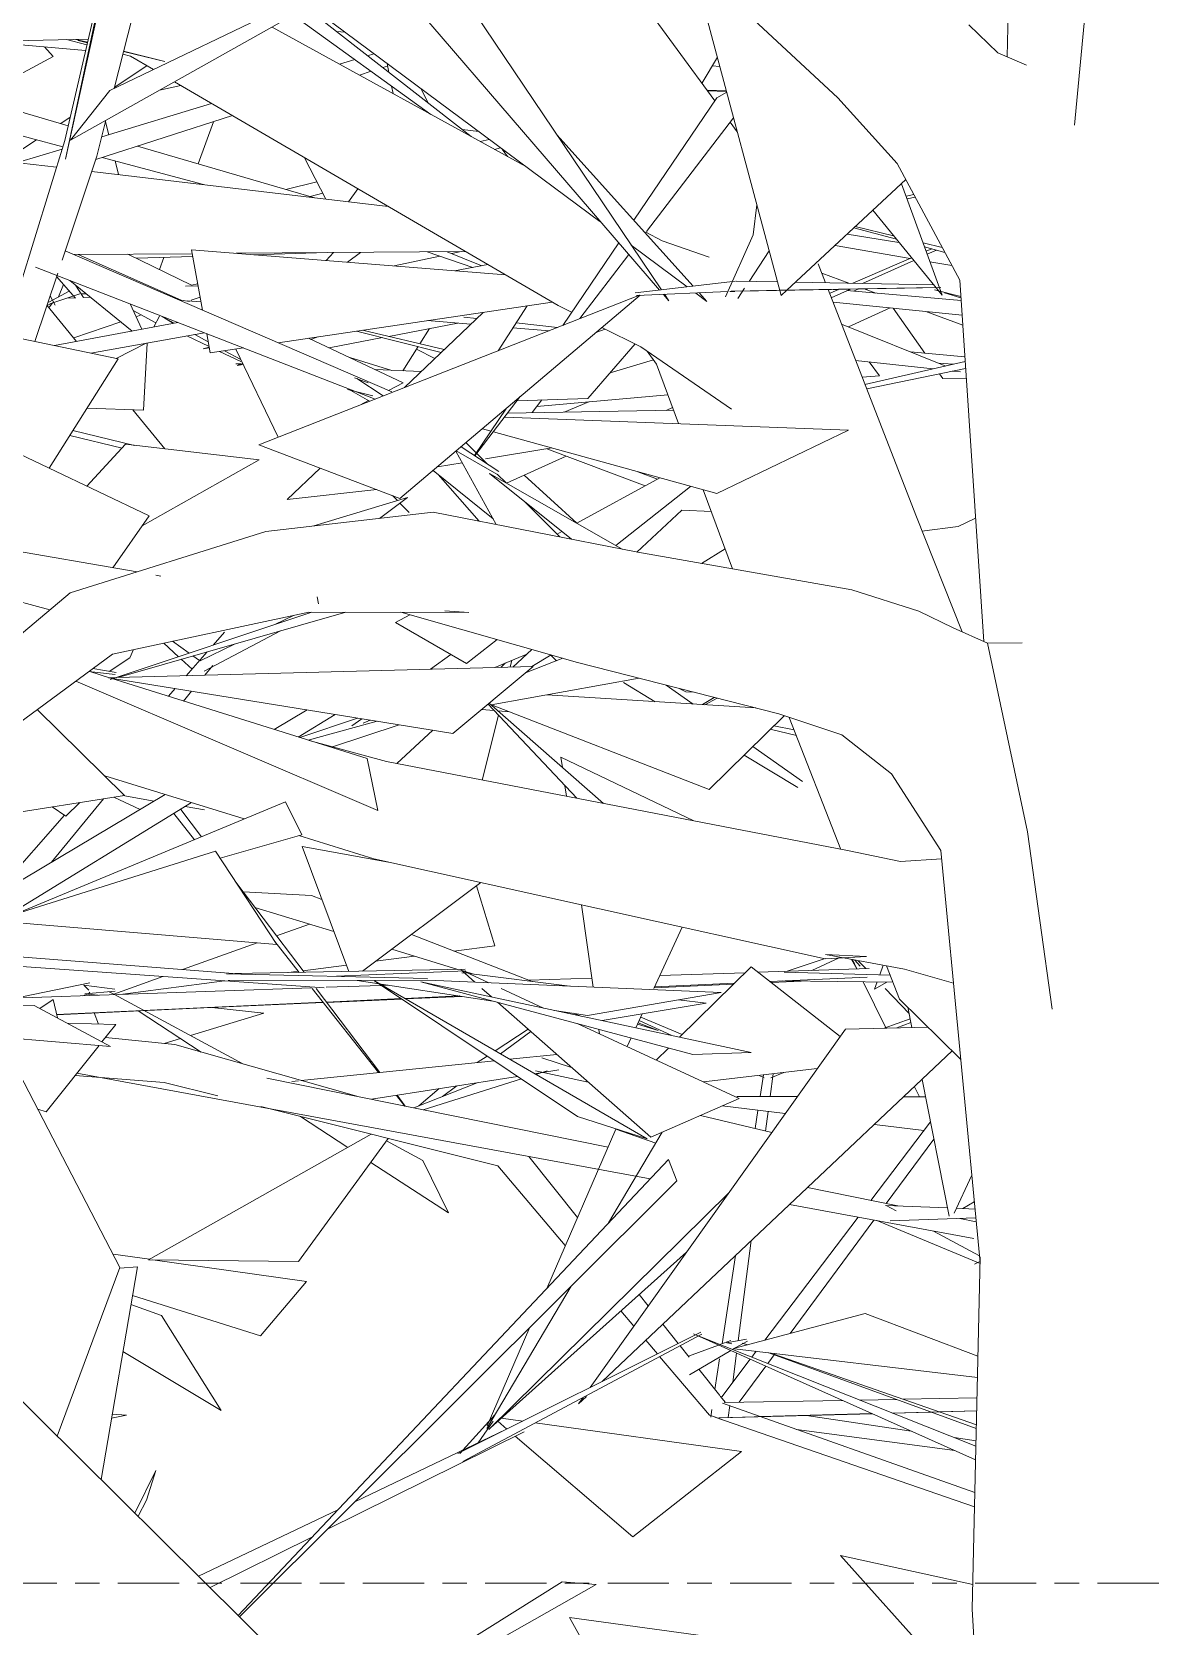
# Model space of a CAD drawing. Header units: millimetres. Extents: x 78096 to 288885, y -20632 to 149556.
# Drawn here: x 251695.9 to 251987.7, y 93238.9 to 93652.2 of the extents above; entities that cross this region are included whole.
import ezdxf

# ---------------------------------------------------------------- set-up
doc = ezdxf.new("R2010")
doc.units = ezdxf.units.MM
doc.linetypes.add('Centre', pattern=[31.75, 6.35, -4.7625, 15.875, -4.7625])
for name, color, linetype, lineweight in [('A-FLOR-LEVL', 51, 'Continuous', 9), ('G-IMPT', 8, 'Continuous', 9), ('L-PLNT', 71, 'Continuous', 9)]:
    doc.layers.add(name, color=color, linetype=linetype, lineweight=lineweight)

# ---------------------------------------------------------------- blocks, each defined once
blk = doc.blocks.new('ZZ-V - Tree Broadleaf 1 - 3dtree rotund SIMPLU-4826059-TOMH A-A')
at = {"layer": 'G-IMPT'}
for p, q in [((26088.85, 93695.01), (26162.69, 93585.37)), ((26033.41, 93687.32), (26020.77, 93637.53)), ((26033.01, 93687.62), (26146.7, 93603.04)), ((26075.67, 93685.8), (26162.2, 93585.31)), ((26020.19, 93676.75), (26008.02, 93624.1)), ((26020.36, 93676.63), (26008.16, 93619.25)), ((26020.69, 93676.4), (26008.16, 93619.25)), ((26176.52, 93634.34), (26154.22, 93664.9)), ((26172.06, 93664.96), (26193.71, 93583.9)), ((26019.69, 93637.01), (26068.99, 93660.85)), ((26009.47, 93624.15), (26071.53, 93658.96)), ((26067.21, 93656.54), (26102.93, 93630.85)), ((26070.61, 93658.45), (26113.36, 93625.11)), ((26127.5, 93617.32), (26061.78, 93653.5)), ((25710.15, 93643.64), (26014.1, 93650.37)), ((26013.75, 93648.88), (26008.46, 93650.24)), ((26013.9, 93649.54), (26010.87, 93650.29)), ((26013.88, 93649.45), (26011.49, 93650.04)), ((26033.97, 93644.53), (26023.21, 93647.17)), ((26033.97, 93644.53), (26023.22, 93647.21)), ((26025.01, 93645.99), (26023.04, 93646.49)), ((26031.01, 93642.49), (26025.01, 93645.99)), ((26173.24, 93639.01), (26177.21, 93645.67)), ((26175.89, 93643.46), (26177.84, 93643.31)), ((26135.91, 93581.28), (26036.48, 93639.3)), ((26009.47, 93624.15), (26019.69, 93637.01)), ((26100.38, 93637.5), (26102.25, 93633.77)), ((26177.05, 93635.12), (26155.56, 93603.4)), ((26174.48, 93637.13), (26179.53, 93636.97)), ((26174.61, 93636.96), (26179.58, 93636.8)), ((26177.05, 93635.12), (26179.63, 93636.61)), ((26018.68, 93629.32), (26016.31, 93619.98)), ((26115.33, 93626.38), (26111.06, 93626.9)), ((26158.83, 93600.48), (26181.4, 93629.99)), ((26182.38, 93626.31), (26180.53, 93628.85)), ((26008.02, 93624.1), (25992.47, 93573.61)), ((26135.62, 93625.57), (26170.92, 93586.33)), ((25978.52, 93620.37), (26005.88, 93617.14)), ((26016.31, 93619.98), (26007.28, 93593.04)), ((26122.81, 93619.9), (26121.42, 93621.85)), ((26014.99, 93616.06), (26091.88, 93606.97)), ((26226.1, 93613.94), (26195.24, 93585.31)), ((26224.97, 93612.89), (26235.5, 93583.95)), ((26228.15, 93610.1), (26226.15, 93609.64)), ((26187.43, 93607.4), (26186.52, 93599.62)), ((26217.52, 93605.98), (26235.5, 93583.95)), ((26228.51, 93609.43), (26226.39, 93609)), ((26212.95, 93601.75), (26222.92, 93599.36)), ((26151.63, 93597.59), (26137.1, 93576.15)), ((26162.87, 93598.07), (26158.69, 93600.3)), ((26162.87, 93598.07), (26175.12, 93593.82)), ((26186.52, 93599.62), (26179.34, 93583.54)), ((26224.3, 93597.67), (26210.87, 93599.82)), ((26223.66, 93598.46), (26212.62, 93601.44)), ((26230.56, 93597.54), (26235.49, 93596.36)), ((26092.77, 93558.92), (26008.1, 93595.51)), ((26010.42, 93594.51), (26041.07, 93594.74)), ((26040.89, 93595.76), (26043.7, 93580.13)), ((26040.89, 93595.76), (26122.29, 93589.22)), ((26052.43, 93594.83), (26111.89, 93595.29)), ((26141.57, 93577.91), (26154.27, 93594.52)), ((26154.89, 93596.94), (26169.4, 93586.15)), ((26190.61, 93595.49), (26185.44, 93587.55)), ((26207.71, 93596.88), (26227.19, 93593.53)), ((26212.37, 93587.05), (26227.55, 93593.69)), ((26236.17, 93595.08), (26230.94, 93596.49)), ((26231.35, 93595.35), (26232.81, 93595.98)), ((26234.02, 93595.66), (26231.63, 93594.58)), ((26006.16, 93589.72), (26000.22, 93571.99)), ((26088.44, 93557.04), (26000.4, 93591.23)), ((26109.02, 93590.29), (26117.69, 93591.91)), ((26205.24, 93587.19), (26203.34, 93592.07)), ((26204.28, 93589.66), (26211.33, 93587.07)), ((26228.12, 93592.99), (26214.88, 93587.01)), ((26232.34, 93592.64), (26237.99, 93591.67)), ((26155.91, 93584.57), (26181.89, 93587.62)), ((26180.41, 93584.91), (26181.7, 93584.96)), ((26180.78, 93585.02), (26235.17, 93586.01)), ((26182.08, 93587.61), (26192.77, 93587.42)), ((26184.28, 93585.77), (26182.54, 93583.09)), ((26235.17, 93586.01), (26183.1, 93585.02)), ((26193.35, 93585.25), (26183.13, 93585.06)), ((26233.84, 93585.98), (26193.37, 93585.25)), ((26195.2, 93585.28), (26193.71, 93583.9)), ((26197.41, 93587.33), (26233.28, 93586.67)), ((26228.64, 93526.9), (26205.91, 93585.45)), ((26206.32, 93584.41), (26208.83, 93585.51)), ((26211.69, 93585.57), (26206.74, 93583.33)), ((26207.23, 93585.48), (26208.5, 93585.37)), ((26210.81, 93585.16), (26240.39, 93582.56)), ((26215.25, 93585.63), (26218.33, 93584.5)), ((26240.32, 93583.63), (26233.49, 93585.39)), ((26156.98, 93583.96), (26058.27, 93545.19)), ((26063.34, 93571.64), (26134.36, 93582.18)), ((26094.91, 93531.28), (26157.17, 93583.97)), ((26120.39, 93569.59), (26127.87, 93581.22)), ((26139.39, 93579.54), (26135.91, 93581.28)), ((26156.2, 93583.93), (26180, 93584.89)), ((26163.22, 93584.13), (26164.62, 93582.51)), ((26163.46, 93584.22), (26164.62, 93582.51)), ((26171.6, 93584.51), (26174.49, 93582.36)), ((26172.54, 93584.53), (26174.49, 93582.36)), ((26207.2, 93582.14), (26240.64, 93578.81)), ((26240.34, 93583.32), (26236.12, 93584.6)), ((26021.84, 93567.47), (25973.46, 93577.57)), ((26005.31, 93570.92), (26037.31, 93576.9)), ((26096.07, 93560.04), (26116.49, 93579.53)), ((26111.45, 93578.3), (26114.82, 93577.93)), ((26125.03, 93576.8), (26135.74, 93575.62)), ((26231.29, 93579.74), (26240.82, 93576.24)), ((26014.73, 93568.96), (26044.2, 93574.22)), ((26044.8, 93573.99), (26045.69, 93569.02)), ((26145.69, 93574.26), (26148.13, 93575.19)), ((26157.34, 93570.61), (26147.29, 93575.61)), ((26236.43, 93565.61), (26209.39, 93576.49)), ((26045.69, 93569.02), (26054.3, 93570.3)), ((26143.58, 93557.19), (26155.87, 93571.34)), ((26157.34, 93570.61), (26180.85, 93554.42)), ((26161.44, 93566.07), (26159, 93569.46)), ((26021.84, 93567.47), (26003.94, 93539.11)), ((26167.16, 93550.68), (26161.44, 93566.07)), ((26213.05, 93567.08), (26233.14, 93564.86)), ((26215.48, 93560.81), (26241.45, 93566.76)), ((26215.92, 93559.66), (26241.57, 93564.98)), ((26238.11, 93564.31), (26240.24, 93564.07)), ((26086.68, 93561.22), (26083.12, 93562.56)), ((26090.58, 93557.88), (26083.73, 93562.36)), ((26087.87, 93557.88), (26081.33, 93559.53)), ((26087.03, 93556.49), (26081.59, 93559.6)), ((26114.36, 93542.32), (26126.1, 93557.68)), ((26143.58, 93557.19), (26125.29, 93556.61)), ((25976.1, 93552.39), (26029.88, 93526.74)), ((26122.54, 93554.67), (26114.23, 93542.4)), ((26211.24, 93549.02), (26122.05, 93552.38)), ((26165.87, 93554.15), (26122.84, 93553.41)), ((26118.52, 93548.73), (26116.27, 93549.35)), ((26177.07, 93532.53), (26119.13, 93548.56)), ((26211.24, 93549.02), (26177.07, 93532.53)), ((26013.75, 93534.43), (26023.77, 93545.31)), ((26058.37, 93541.29), (26023.77, 93545.31)), ((26094.91, 93531.28), (26058.27, 93545.19)), ((26120.03, 93537.58), (26109.49, 93543.62)), ((26120.54, 93538.28), (26110.75, 93544.68)), ((26112.01, 93545.75), (26117.43, 93540.31)), ((26117.05, 93541.54), (26134.27, 93544.37)), ((26058.37, 93541.29), (26028.09, 93524.18)), ((26104.61, 93539.49), (26111.04, 93540.55)), ((26119.89, 93524.51), (26109.39, 93543.54)), ((26065.62, 93530.98), (26074.18, 93539.15)), ((26152.56, 93518.12), (26118.13, 93537.74)), ((26118.13, 93537.74), (26139.39, 93520.69)), ((26120.14, 93537.59), (26122.43, 93535.29)), ((26140.77, 93524.84), (26162.28, 93536.62)), ((26088.87, 93533.57), (26065.62, 93530.98)), ((26096.88, 93531.55), (26072.56, 93524.15)), ((26089.58, 93526.1), (26096.88, 93531.55)), ((26170.25, 93534.41), (26150.88, 93519.08)), ((26181.17, 93513.02), (26173.55, 93533.5)), ((26127.39, 93530.32), (26136.4, 93521.28)), ((26029.88, 93526.74), (26020.46, 93513.32)), ((26240.67, 93496.7), (26228.64, 93526.9)), ((26239.63, 93523.96), (26230.26, 93522.83)), ((26239.63, 93523.96), (26244.15, 93526.15)), ((26135.65, 93522.03), (26136.88, 93522.7)), ((26072.04, 93501.81), (26019.72, 93484.29)), ((26080.84, 93501.79), (26022.1, 93484.97)), ((26093.78, 93499.09), (26097.46, 93501.11)), ((26093.78, 93499.09), (26112.17, 93488.44)), ((26120.07, 93494.69), (26112.17, 93488.44)), ((26021.04, 93485.59), (26014.24, 93486.41)), ((26014.46, 93486.39), (26019.59, 93484.78)), ((26021.28, 93486.12), (26015.24, 93487.15)), ((26129.41, 93487.69), (26021.52, 93484.83)), ((26129.41, 93487.69), (26108.64, 93470.33)), ((26089.19, 93450.36), (26010.85, 93483.92)), ((26021.32, 93484.82), (26019.33, 93484.77)), ((26019.33, 93484.77), (26108.64, 93470.33)), ((26019.91, 93484.68), (26086.41, 93463.81)), ((26023.5, 93454.28), (26000.83, 93476.53)), ((26209.25, 93440.29), (26195.86, 93474.5)), ((26091.41, 93463.08), (26071.38, 93468.52)), ((26089.19, 93450.36), (26086.41, 93463.81)), ((26210.98, 93439.96), (26091.41, 93463.08)), ((26054.55, 93448.18), (26018.37, 93459.32)), ((26023.5, 93454.28), (25974.54, 93446.48)), ((26088.16, 93437.84), (26068.67, 93443.84)), ((26205.15, 93411.92), (26088.16, 93437.84)), ((26224.68, 93437.14), (26210.98, 93439.96)), ((26224.68, 93437.14), (26235.34, 93437.85)), ((26215.84, 93412.53), (26205.15, 93411.92)), ((26215.84, 93412.53), (26205.22, 93412.99)), ((26225.74, 93409.19), (26205.22, 93412.99)), ((26224.45, 93401.46), (26221.09, 93410.05)), ((26225.74, 93409.19), (26238.41, 93405.63)), ((26240.29, 93385.88), (26224.45, 93401.46)), ((26022.3, 93331.91), (25991.24, 93391.76)), ((26006.05, 93288.11), (26022.3, 93331.91)), ((26017.41, 93276.86), (26026.82, 93332.01)), ((26022.23, 93331.72), (26026.82, 93332.01)), ((26066.74, 93227.97), (25986.12, 93307.86))]:
    blk.add_line(p, q, dxfattribs=at)
blk = doc.blocks.new('ZZ-V - Tree Broadleaf 1 - 3dtree rotund SIMPLU-4826034-TOMH A-A')
at = {"layer": 'G-IMPT'}
for p, q in [((26252.35, 93645.75), (26253.76, 93708.48)), ((26276.25, 93697.29), (26269.85, 93628.07)), ((26208.4, 93635.14), (26156.93, 93683.15)), ((26249.91, 93646.78), (26242.37, 93654.11)), ((26249.91, 93646.78), (26257.38, 93643.64)), ((26223.87, 93618.11), (26208.4, 93635.14)), ((26240.04, 93587.83), (26223.87, 93618.11)), ((26240.04, 93587.83), (26246.29, 93494.18)), ((26103.53, 93527.71), (26060.15, 93522.72)), ((26156.62, 93517.32), (26103.53, 93527.71)), ((25946.31, 93526.19), (26026.73, 93512.23)), ((26060.15, 93522.72), (26009.35, 93506.78)), ((25943.87, 93518.75), (26004.13, 93502.39)), ((26212.11, 93507.59), (26156.62, 93517.32)), ((26031.61, 93511.38), (26032.93, 93511.15)), ((26009.35, 93506.78), (25949.81, 93456.67)), ((26229.46, 93502.01), (26212.11, 93507.59)), ((26073.4, 93505.8), (26073.8, 93503.98)), ((26071.3, 93501.81), (26020.33, 93490.91)), ((26112.75, 93501.73), (26071.3, 93501.81)), ((26140.96, 93488.76), (26095.17, 93501.76)), ((26106.57, 93502.13), (26112.75, 93501.73)), ((26238.36, 93497.73), (26229.46, 93502.01)), ((26247.25, 93493.75), (26238.36, 93497.73)), ((26020.33, 93490.91), (25964.04, 93449.38)), ((26247.25, 93493.75), (26256.26, 93493.86)), ((26247.25, 93493.75), (26257.59, 93444.83)), ((26193.11, 93475.41), (26140.96, 93488.76)), ((26209.49, 93469.94), (26193.11, 93475.41)), ((26222.36, 93459.89), (26209.49, 93469.94)), ((26235.14, 93439.99), (26222.36, 93459.89)), ((26065.22, 93452.62), (25995.1, 93423.47)), ((26065.22, 93452.62), (26069.47, 93444.07)), ((26257.59, 93444.83), (26264.06, 93398.84)), ((26048.26, 93438), (26069.47, 93444.07)), ((25989.67, 93421.76), (26047.08, 93439.8)), ((26062.98, 93415.63), (26047.08, 93439.8)), ((26235.14, 93439.99), (26245.31, 93333.15)), ((26062.98, 93415.63), (25989.67, 93421.76)), ((26243.29, 93243.25), (26245.35, 93334.6)), ((26259.88, 92968.61), (26243.29, 93243.25))]:
    blk.add_line(p, q, dxfattribs=at)
blk = doc.blocks.new('ZZ-V - Tree Broadleaf 2 - 3dtree rotund SIMPLU-4826084-TOMH A-A')
at = {"layer": 'G-IMPT'}
for p, q in [((26078.45, 93652.33), (26080.69, 93652.15)), ((26013.41, 93647.41), (25986.61, 93649.76)), ((26004.99, 93645.84), (26002.77, 93648.34)), ((26004.99, 93645.84), (25984.73, 93634.97)), ((26029.31, 93643.48), (26020.83, 93637.8)), ((26083.17, 93645.07), (26079.27, 93643.87)), ((26088.16, 93646.59), (26086.47, 93646.08)), ((26091.69, 93643.39), (26090.43, 93642.99)), ((26092.02, 93641.75), (26091.55, 93644.07)), ((26008.9, 93627.9), (25970.16, 93639.23)), ((26087.4, 93642.02), (26084.38, 93641.06)), ((26038.12, 93638.34), (26032.55, 93637.1)), ((26093.12, 93636.24), (26092.73, 93638.18)), ((26007.51, 93622.44), (25965.22, 93633.82)), ((26051.49, 93630.54), (26016.05, 93619.2)), ((26046.05, 93633.72), (26017.59, 93625.01)), ((26009.42, 93630.15), (26006.93, 93628.48)), ((26018.58, 93628.91), (26019.39, 93625.56)), ((26046.55, 93628.96), (26042.57, 93618.06)), ((26000.67, 93624.28), (25993.25, 93619.3)), ((26072.74, 93609.23), (26026.85, 93622.65)), ((26118.02, 93624.37), (26115.72, 93623.81)), ((26121, 93622.16), (26119.44, 93621.76)), ((26007.34, 93621.88), (25995.75, 93618.34)), ((26043.94, 93612.64), (26017.66, 93619.71)), ((26021.03, 93618.8), (26021.89, 93615.24)), ((26070.19, 93619.62), (26075.69, 93608.88)), ((26073.39, 93613.38), (26065.35, 93611.39)), ((26074.91, 93610.41), (26071.6, 93609.56)), ((26081.54, 93608.19), (26084.02, 93611.56)), ((26011.46, 93594.51), (26038.14, 93582.69)), ((26024.38, 93594.61), (26040.88, 93586.61)), ((26026.6, 93593.54), (26041.21, 93593.99)), ((26033.68, 93593.76), (26032.54, 93590.66)), ((26056.82, 93594.48), (26073.3, 93594.99)), ((26084.65, 93595.08), (26081.26, 93592.52)), ((26105.25, 93594.1), (26093.36, 93591.55)), ((26113.76, 93591.17), (26102, 93595.22)), ((26116.11, 93591.61), (26107.14, 93595.26)), ((26110.76, 93595.28), (26108.35, 93594.76)), ((26003.84, 93582.13), (26009.16, 93585.04)), ((26010.76, 93583.2), (26005.86, 93588.8)), ((26006.4, 93583.53), (26007.68, 93586.73)), ((26009.29, 93587.78), (26025.45, 93574.68)), ((26010.81, 93586.55), (26012.84, 93583.37)), ((26042.58, 93586.38), (26039.31, 93586.35)), ((26040.88, 93586.61), (26042.49, 93586.88)), ((26003.37, 93581.38), (26011.06, 93572)), ((26003.44, 93581.28), (26004.81, 93582.01)), ((26003.89, 93580.74), (26004.81, 93582.01)), ((26004.08, 93581.73), (26011.89, 93584.32)), ((26004.17, 93583.79), (26005.54, 93581.4)), ((26013.54, 93584.33), (26012.19, 93584.33)), ((26024.96, 93581.7), (26027.99, 93575.16)), ((26040.35, 93582.36), (26038.14, 93582.69)), ((26039.7, 93582.55), (26043.32, 93582.25)), ((26043.09, 93583.49), (26040.79, 93582.66)), ((26031.63, 93576.78), (26025.75, 93580)), ((26031.07, 93575.73), (26032.58, 93578.52)), ((26035.95, 93576.79), (26033.25, 93578.48)), ((26036.33, 93576.72), (26034.25, 93577.85)), ((26092.01, 93573.28), (26109.94, 93576.72)), ((26102, 93577.38), (26113.26, 93576.44)), ((26230.99, 93568.96), (26222.78, 93580.59)), ((26045.39, 93570.68), (26039.6, 93573.4)), ((26045.17, 93571.9), (26041.72, 93573.78)), ((26095.73, 93561.28), (26071.21, 93572.81)), ((26073.62, 93573.17), (26071.81, 93572.52)), ((26076.52, 93570.31), (26090.38, 93572.97)), ((26105.61, 93569.15), (26083.65, 93574.65)), ((26106.4, 93569.89), (26085.19, 93574.88)), ((26102.57, 93575.3), (26100.09, 93571.38)), ((26124.21, 93575.53), (26133.55, 93574.76)), ((26029.07, 93571.52), (26021.33, 93567.58)), ((26028.41, 93554.18), (26029.35, 93571.57)), ((26045.42, 93570.53), (26043.87, 93570.09)), ((26045.46, 93570.31), (26043.87, 93570.09)), ((26053.66, 93566.79), (26048.14, 93569.39)), ((26053.66, 93567.28), (26049.44, 93569.58)), ((26063.35, 93547.19), (26052.34, 93570.01)), ((26099.63, 93570.65), (26095.68, 93564.36)), ((26241.36, 93568.01), (26227.26, 93569.3)), ((26053.62, 93565.97), (26052.33, 93566.22)), ((26053.65, 93566.16), (26052.33, 93566.22)), ((26054.15, 93566.26), (26052.67, 93565.73)), ((26052.67, 93565.73), (26054.26, 93566.04)), ((26092.77, 93564.48), (26081.9, 93567.78)), ((26100.39, 93564.16), (26088.53, 93564.67)), ((26234.54, 93566.37), (26238.36, 93566.05)), ((26091.89, 93559.3), (26095.73, 93561.28)), ((26235.65, 93562.35), (26234.79, 93563.57)), ((26241.73, 93562.47), (26235.65, 93562.35)), ((26084.48, 93555.49), (26086.74, 93556.65)), ((26129.18, 93553.52), (26131.66, 93556.82)), ((26028.41, 93554.18), (26013.76, 93554.67)), ((26025.6, 93554.28), (26033.92, 93544.13)), ((26010.09, 93548.86), (26026.1, 93545.04)), ((26069.53, 93441.05), (26081.67, 93408.63)), ((26069.53, 93441.05), (26091.94, 93437)), ((26085.15, 93408.7), (26115.86, 93431.7)), ((26075.29, 93404.36), (25954.9, 93412.82)), ((26053.81, 93407.94), (25963.33, 93414.98)), ((26102.01, 93406.76), (26049.94, 93408.03)), ((26052.07, 93408.07), (26111.8, 93409.2)), ((26111.98, 93408.77), (26078.49, 93407.4)), ((26110.7, 93409.03), (26117.96, 93405.67)), ((26110.99, 93408.3), (26112.18, 93408.15)), ((26114.33, 93405.83), (26111, 93408.76)), ((26112.74, 93408.08), (26138.94, 93404.8)), ((26102.12, 93406.33), (26050.4, 93406.27)), ((26118.98, 93400.96), (26083.85, 93406.31)), ((26140.96, 93371.04), (26088.29, 93406.22)), ((26158.97, 93365.2), (26088.29, 93406.22)), ((26185.99, 93387.6), (26100.32, 93405.95)), ((26100.32, 93405.95), (26170.86, 93387.09)), ((26178.17, 93403.17), (26102.12, 93406.33)), ((26118.64, 93402.02), (26116.17, 93404.21)), ((26121.14, 93404.21), (26132.14, 93399.13)), ((26178.17, 93403.17), (26143.55, 93397.22)), ((26159.93, 93365.64), (26120.23, 93400.63)), ((26147.34, 93395.88), (26174.32, 93400.37)), ((26167.13, 93401.28), (26174.32, 93400.37)), ((26143.55, 93397.22), (26135, 93398.52)), ((26141.8, 93397.06), (26139.82, 93397.79)), ((26140.85, 93395.11), (26182.89, 93375.72)), ((26185.99, 93387.6), (26170.86, 93387.09)), ((26159.93, 93365.64), (26182.89, 93375.72)), ((26140.96, 93371.04), (26158.97, 93365.2)), ((26026.16, 93268.19), (26031.58, 93279.2)), ((26029.15, 93271.58), (26031.58, 93279.2)), ((26029.15, 93271.58), (26027, 93267.36)), ((26136.94, 93250.36), (26102.6, 93228.86)), ((26136.94, 93250.36), (26145.78, 93249.66)), ((26145.78, 93249.66), (26109, 93228.84))]:
    blk.add_line(p, q, dxfattribs=at)
blk = doc.blocks.new('ZZ-V - Tree Broadleaf 2 - 3dtree rotund SIMPLU-4826109-TOMH A-A')
at = {"layer": 'G-IMPT'}
for p, q in [((26077.63, 93595.03), (26075.8, 93592.96)), ((26213.89, 93585.61), (26212.48, 93585.02)), ((26008.5, 93583.2), (26010.73, 93583.28)), ((26012.84, 93583.37), (26014.65, 93583.44)), ((26010.34, 93572.88), (26022.53, 93577.05)), ((26026.49, 93578.4), (26027.83, 93578.86)), ((26221.98, 93580.67), (26211.22, 93575.75)), ((26103.92, 93567.53), (26099.21, 93569.97)), ((26160.64, 93567.18), (26149.39, 93563.88)), ((26216.6, 93566.68), (26219.25, 93563.08)), ((26219.25, 93563.08), (26214.75, 93562.68)), ((26164.38, 93558.16), (26130.38, 93555.11)), ((26143.84, 93556.32), (26137.49, 93553.66)), ((26165.59, 93554.89), (26163.9, 93554.12)), ((26022.89, 93544.35), (26009.3, 93547.61)), ((26158.47, 93534.53), (26132.97, 93544.16)), ((26137.98, 93542.27), (26122.56, 93535.22)), ((26103.52, 93538.56), (26119.08, 93525.96)), ((26115.4, 93525.38), (26104.83, 93537.5)), ((26127.14, 93537.31), (26140.79, 93524.84)), ((26161.69, 93536.3), (26156.57, 93538.2)), ((26094.24, 93530.74), (26092.99, 93532.01)), ((26097.3, 93527.66), (26094.91, 93530.08)), ((26168.01, 93528.21), (26156.32, 93517.38)), ((26168.01, 93528.21), (26175.65, 93527.86)), ((26179.25, 93518.18), (26173.1, 93514.43)), ((26067.26, 93500.95), (26062.48, 93498.61)), ((26035.9, 93494.24), (26040.23, 93491.16)), ((26063.97, 93496.96), (26044.17, 93486.46)), ((26049.37, 93496.58), (26046.45, 93493.24)), ((26024.82, 93489.97), (26019.53, 93486.42)), ((26024.82, 93489.97), (26025.83, 93492.09)), ((26033.65, 93493.76), (26037.49, 93490.24)), ((26044.94, 93491.51), (26039.51, 93485.31)), ((26041.23, 93490.45), (26042.94, 93489.23)), ((26051.97, 93493.47), (26043.09, 93489.13)), ((26108.12, 93490.79), (26102.84, 93486.99)), ((26127.76, 93490.91), (26119.5, 93487.43)), ((26129.08, 93492.14), (26124.13, 93487.55)), ((26134.09, 93490.71), (26129.11, 93487.68)), ((26135.49, 93489.21), (26134.03, 93490.67)), ((26038.2, 93489.58), (26041, 93487.02)), ((26046.35, 93487.97), (26044.28, 93485.43)), ((26121.07, 93487.47), (26122.3, 93488.61)), ((26123.5, 93487.54), (26123.94, 93489.3)), ((26137.12, 93489.85), (26127.42, 93486.02)), ((26036.6, 93481.98), (26034.86, 93479.99)), ((26156.91, 93484.68), (26118.52, 93477.74)), ((26161.12, 93478.57), (26152.89, 93483.52)), ((26170.89, 93477.96), (26163.93, 93482.88)), ((26169.03, 93481.1), (26167.27, 93482.03)), ((26040.88, 93481.29), (26038.8, 93478.75)), ((26117.76, 93477.95), (26140.76, 93453.53)), ((26147.67, 93452.2), (26118.03, 93478.17)), ((26175.06, 93455.83), (26118.64, 93477.76)), ((26187.17, 93476.94), (26132.95, 93480.35)), ((26169.03, 93481.1), (26171.18, 93481.03)), ((26176.42, 93479.69), (26173.35, 93477.81)), ((26177.16, 93479.5), (26173.93, 93477.77)), ((26070.83, 93476.44), (26062.31, 93471.37)), ((26078.07, 93475.27), (26068.53, 93469.42)), ((26083.93, 93474.32), (26068.94, 93469.29)), ((26089, 93473.5), (26071.07, 93468.62)), ((26084.99, 93474.15), (26082.45, 93472.32)), ((26087.18, 93473.8), (26085.37, 93473.03)), ((26116.08, 93476.54), (26119.34, 93476.27)), ((26116.26, 93458.27), (26120.43, 93475.12)), ((26120.28, 93476.19), (26123.31, 93475.94)), ((26194.54, 93474.94), (26175.06, 93455.83)), ((26094.69, 93472.58), (26077.39, 93466.89)), ((26094.12, 93462.55), (26103.43, 93471.17)), ((26197.71, 93469.78), (26190.94, 93471.41)), ((26197.12, 93471.28), (26191.84, 93472.29)), ((26199.27, 93457.87), (26186.42, 93466.97)), ((26136.65, 93464.21), (26137.02, 93461.53)), ((26136.65, 93464.21), (26171.12, 93447.66)), ((26198.08, 93456.36), (26184.14, 93464.74)), ((26137.68, 93456.8), (26138.06, 93454.06)), ((26034, 93454.5), (25992.67, 93429.89)), ((26018.02, 93453.4), (26004.54, 93436.96)), ((26027.54, 93450.66), (26020.71, 93453.83)), ((26031.15, 93452.81), (26023.08, 93454.21)), ((26007.89, 93449.15), (25991.44, 93430.35)), ((26040.82, 93452.41), (25992.2, 93422.56)), ((26008.31, 93448.87), (26004.76, 93451.29)), ((26011.89, 93452.43), (26008.31, 93448.87)), ((26036.24, 93449.6), (26041.61, 93442.8)), ((26038.09, 93450.64), (26043.44, 93443.56)), ((26044.25, 93450.53), (26039.2, 93451.41)), ((26052.35, 93431.79), (26070.03, 93408.41)), ((26054.26, 93429.26), (26071.97, 93428.32)), ((26074.69, 93427.25), (26071.97, 93428.32)), ((26119.54, 93415.31), (26114.74, 93430.86)), ((26057.3, 93425.25), (26077.79, 93418.99)), ((26141.99, 93425.91), (26144.97, 93404.55)), ((26062.88, 93417.86), (26071.43, 93420.93)), ((26160.72, 93404.21), (26168.04, 93420.14)), ((26038.53, 93409.13), (26057.85, 93416.06)), ((26062.5, 93416.36), (26068.79, 93408.39)), ((26129.2, 93406.02), (26097.87, 93418.23)), ((26098.71, 93412.6), (26088.59, 93411.28)), ((26092.77, 93414.41), (26109.92, 93409.17)), ((26119.54, 93415.31), (26108.91, 93413.92)), ((26205.15, 93411.98), (26195.28, 93408.69)), ((26208.75, 93412.12), (26201.67, 93408.91)), ((26213.35, 93409.32), (26211.96, 93411.74)), ((26213.41, 93409.32), (26212.25, 93411.69)), ((26214.25, 93410.03), (26212.83, 93411.58)), ((26213.73, 93411.42), (26215.68, 93409.4)), ((26020.7, 93402.73), (26033.43, 93407.3)), ((26068.57, 93408.67), (26066.01, 93408.34)), ((26081.04, 93410.3), (26069.72, 93408.82)), ((26111.3, 93408.75), (26113.99, 93407.93)), ((26184.39, 93408.31), (26162.26, 93407.54)), ((26185.97, 93409.87), (26167.41, 93391.58)), ((26185.97, 93409.87), (26209.07, 93391.79)), ((26216.6, 93409.43), (26187.82, 93408.43)), ((26222.03, 93407.65), (26194.52, 93408.41)), ((26220.22, 93410.22), (26219.31, 93407.73)), ((26014.52, 93405.68), (25996.87, 93402.06)), ((26071.94, 93404.4), (25997, 93401.79)), ((26021.01, 93404.03), (26012.92, 93405.05)), ((26012.92, 93405.05), (26014.19, 93403.8)), ((26021.08, 93403.49), (26013.23, 93402.84)), ((26014.52, 93403.26), (26014.19, 93402.84)), ((26020.68, 93402.73), (26019.49, 93403.37)), ((26049.41, 93406.18), (26023.02, 93402.74)), ((26072.1, 93404.21), (26089.32, 93382.39)), ((26073.21, 93404.21), (26089.68, 93382.43)), ((26090.06, 93405.03), (26075.73, 93404.53)), ((26091.84, 93405.09), (26090.31, 93405.04)), ((26144.64, 93406.93), (26128.33, 93406.36)), ((26181.37, 93405.33), (26160.82, 93404.41)), ((26181.61, 93405.57), (26160.91, 93404.61)), ((26160.92, 93404.62), (26181.61, 93405.58)), ((26190.91, 93406.01), (26216.08, 93407.17)), ((26216.08, 93407.17), (26190.91, 93406)), ((26198.95, 93406.13), (26191.21, 93405.78)), ((26222.73, 93405.86), (26194.16, 93406.18)), ((26220.85, 93394.03), (26215.05, 93405.94)), ((26218.64, 93405.9), (26217.96, 93404.06)), ((26217.96, 93404.06), (26221.14, 93405.87)), ((26220.69, 93404.21), (26226.93, 93397.75)), ((26000.05, 93399.81), (25985.58, 93399.66)), ((26000.05, 93399.81), (26019.82, 93389.16)), ((26001.49, 93399.04), (26004.94, 93401.4)), ((26006.07, 93396.57), (26004.94, 93401.4)), ((26005.86, 93397.46), (26074.9, 93400.65)), ((26074.92, 93400.63), (26005.87, 93397.42)), ((26014.43, 93402.96), (26012.64, 93402.34)), ((26016.69, 93402.48), (26013.91, 93402.78)), ((26054.34, 93384.63), (26020.72, 93402.71)), ((26074.98, 93400.55), (26028.6, 93398.47)), ((26059.64, 93397.78), (26046.14, 93399.26)), ((26075.87, 93400.69), (26095.21, 93401.59)), ((26095.24, 93401.57), (26075.89, 93400.67)), ((26095.39, 93401.47), (26075.94, 93400.6)), ((26096.18, 93401.63), (26110.28, 93402.28)), ((26110.38, 93402.27), (26096.22, 93401.61)), ((26111.01, 93402.17), (26096.38, 93401.52)), ((26226.62, 93399.33), (26227.66, 93394.06)), ((26027.2, 93398.41), (26005.87, 93397.45)), ((26008.63, 93395.19), (26021.26, 93394.9)), ((26016.7, 93395), (26015.59, 93397.89)), ((26017.62, 93390.34), (26021.26, 93394.9)), ((26043.39, 93387.74), (26027.03, 93398.4)), ((26059.64, 93397.78), (26040.57, 93392.03)), ((26156.04, 93394.01), (26157.69, 93397.6)), ((26156.47, 93394.95), (26161.83, 93393.31)), ((26161.83, 93393.31), (26156.65, 93395.33)), ((26156.9, 93395.87), (26165.36, 93392.02)), ((26157.32, 93396.8), (26168.1, 93392.26)), ((26227.21, 93396.33), (26220.5, 93393.9)), ((26227.39, 93395.41), (26223.74, 93393.98)), ((25991.33, 93391.6), (26019.82, 93389.16)), ((26018.56, 93391.52), (26036.56, 93389.69)), ((26038, 93391.26), (26033.75, 93389.98)), ((26119.6, 93388.04), (26128.14, 93393.65)), ((26120.96, 93387.25), (26128.84, 93393.04)), ((26210.42, 93393.68), (26144.19, 93300.74)), ((26146.5, 93393.6), (26146.66, 93392.43)), ((26153.8, 93389.14), (26154.83, 93391.38)), ((26231.88, 93394.16), (26210.42, 93393.68)), ((26003.15, 93372.22), (26016.87, 93389.41)), ((26036.56, 93389.69), (26083.71, 93376.26)), ((26114.95, 93384.99), (26117.53, 93386.69)), ((26135.59, 93387.09), (26123.38, 93385.85)), ((26238.12, 93388.02), (26147.31, 93302.3)), ((26164.56, 93388.78), (26161.38, 93385.64)), ((26119.39, 93385.45), (26069.3, 93380.36)), ((26136.14, 93383.11), (26129.81, 93382.12)), ((26143.69, 93379.95), (26130.01, 93382.9)), ((26130.11, 93381.95), (26133.08, 93382.88)), ((26139.36, 93383.76), (26131.67, 93386.19)), ((26173.58, 93380.01), (26203.12, 93383.43)), ((26194.43, 93382.43), (26191.05, 93381.09)), ((26010.71, 93381.68), (26033.75, 93379.86)), ((26159.77, 93354.86), (26011.16, 93382.26)), ((26033.75, 93379.86), (26047.7, 93376.36)), ((26148.86, 93363.06), (26060.42, 93380.98)), ((26068.57, 93380.29), (26066.88, 93380.12)), ((26125.41, 93381.42), (26087.54, 93375.48)), ((26098.51, 93373.26), (26114.91, 93379.78)), ((26100.92, 93372.77), (26126.38, 93380.77)), ((26105.96, 93376.22), (26109.68, 93378.96)), ((26188.06, 93381.69), (26189.36, 93381.09)), ((26189.16, 93381.81), (26188.29, 93376.2)), ((26191.67, 93382.11), (26190.89, 93376.2)), ((26229.58, 93376.09), (26228.29, 93378.75)), ((26230.3, 93380.64), (26237.27, 93345.22)), ((26093.98, 93376.5), (26096.16, 93373.74)), ((26094.15, 93376.52), (26096.28, 93373.72)), ((26105.1, 93378.24), (26099.8, 93373.77)), ((26197.95, 93376.18), (26182.25, 93376.22)), ((26231.2, 93376.09), (26225.49, 93376.1)), ((26003.15, 93372.22), (26001.01, 93372.93)), ((26058.8, 93373.58), (26120.24, 93358.19)), ((26081.38, 93363.01), (26069.1, 93371)), ((26191.29, 93366.84), (26172.8, 93371.29)), ((26194.81, 93371.77), (26178.41, 93373.75)), ((26187.74, 93372.62), (26187.01, 93367.87)), ((26190.38, 93372.3), (26189.72, 93367.22)), ((26029.73, 93333.87), (26087.42, 93366.41)), ((26150.89, 93367.74), (26132.96, 93326.44)), ((26162.91, 93366.95), (26148.98, 93343.42)), ((26161.22, 93364.09), (26150.89, 93367.74)), ((26232.47, 93369.63), (26217, 93349.26)), ((26230.78, 93367.41), (26217.93, 93368.97)), ((26091.85, 93365.31), (26068.58, 93333.41)), ((26100.86, 93359.6), (26091.4, 93364.69)), ((26233.35, 93365.14), (26220.99, 93348.45)), ((26164.5, 93359.87), (26052.95, 93241.64)), ((26107.49, 93346.01), (26087.34, 93359.13)), ((26100.86, 93359.6), (26107.49, 93346.01)), ((26120.24, 93358.19), (26137.78, 93337.55)), ((26128.33, 93360.65), (26140.96, 93344.86)), ((26166.66, 93354.33), (26164.5, 93359.87)), ((26166.66, 93354.33), (26053.28, 93241.31)), ((26243.16, 93355.77), (26238.63, 93345.93)), ((26180.25, 93351.35), (26117.91, 93289.86)), ((26224.04, 93347.83), (26200.58, 93352.59)), ((26243.68, 93339.38), (26195.92, 93348.19)), ((26236.86, 93347.32), (26220.78, 93347.96)), ((26223.53, 93346.56), (26221.01, 93347.92)), ((26243.99, 93347.03), (26239.23, 93347.22)), ((26243.81, 93348.92), (26240.84, 93347.16)), ((26213.7, 93344.91), (26189.48, 93313.01)), ((26217.81, 93344.15), (26196.04, 93314.77)), ((26245.31, 93332.92), (26218.59, 93344.03)), ((26244.21, 93344.72), (26221.98, 93343.99)), ((26245.15, 93334.86), (26233.22, 93341.31)), ((26244.3, 93343.73), (26240.09, 93344.58)), ((26186.01, 93338.84), (26182.62, 93312.87)), ((26029.93, 93333.99), (26020.54, 93335.3)), ((26029.73, 93333.87), (26068.58, 93333.41)), ((26070.65, 93328.28), (26030.84, 93333.86)), ((26169.22, 93335.86), (26118.4, 93290.34)), ((26181.94, 93334.99), (26178.41, 93312.12)), ((26245.29, 93333.42), (26243.84, 93332.76)), ((26058.78, 93314.13), (26025.56, 93324.63)), ((26070.65, 93328.28), (26058.78, 93314.13)), ((26139.26, 93327.02), (26117.39, 93290.09)), ((26156.93, 93324.86), (26159.28, 93321.92)), ((26033.07, 93319.44), (26025.16, 93322.3)), ((26152.19, 93320.61), (26155.54, 93316.67)), ((26033.07, 93319.44), (26048.53, 93294.8)), ((26128.59, 93316.38), (26117.48, 93290.79)), ((26163.07, 93317.18), (26167.06, 93312.19)), ((26215.51, 93319.96), (26181.36, 93310.85)), ((26215.51, 93319.96), (26244.77, 93308.84)), ((26172.9, 93315.11), (26109.92, 93283.6)), ((26173.22, 93314.62), (26111.21, 93281.61)), ((26158.65, 93313.01), (26161.65, 93309.48)), ((26171.03, 93314.64), (26244.16, 93282.01)), ((26244.24, 93285.55), (26172.26, 93314.14)), ((26180.68, 93312.97), (26177.87, 93311.92)), ((26184.74, 93313.26), (26179.56, 93312.31)), ((26180.97, 93312.09), (26179.76, 93312.31)), ((26185, 93312.79), (26181.06, 93310.65)), ((26184.95, 93311.81), (26183.66, 93312.28)), ((26184.99, 93311.82), (26183.67, 93312.28)), ((26023.07, 93310.05), (26048.53, 93294.8)), ((26162.24, 93308.78), (26175.14, 93293.61)), ((26167.54, 93311.59), (26169.88, 93308.66)), ((26177.46, 93311.76), (26169.73, 93308.85)), ((26180.73, 93310.31), (26169.94, 93304.06)), ((26177.8, 93308.15), (26176.59, 93300.27)), ((26185.73, 93308.08), (26178.33, 93298.33)), ((26182.2, 93309.65), (26181.21, 93302.13)), ((26244.64, 93303.32), (26181.62, 93310.82)), ((26187.3, 93310.14), (26186.15, 93308.63)), ((26192.18, 93309.56), (26190.28, 93306.99)), ((26244.34, 93290.14), (26190.59, 93309.75)), ((26244.36, 93291.04), (26191.81, 93309.43)), ((26172.42, 93305.49), (26177.88, 93298.65)), ((26189.75, 93306.28), (26182.83, 93296.93)), ((26143.24, 93298.46), (26141.17, 93296.51)), ((26142.38, 93298.2), (26141.17, 93296.51)), ((26177.96, 93298.55), (26179.31, 93296.86)), ((26243.97, 93273.49), (26178.52, 93296.7)), ((26209.62, 93297.42), (26178.95, 93296.86)), ((26180.43, 93296.11), (26180.02, 93292.97)), ((26223.69, 93297.68), (26214.16, 93297.5)), ((26244.52, 93298.06), (26225.31, 93297.71)), ((26024.02, 93293.6), (26020.12, 93292.78)), ((26024.02, 93293.6), (26020.3, 93293.83)), ((26119.59, 93293.78), (26110.42, 93283.67)), ((26119.08, 93292.03), (26115.18, 93286.4)), ((26122.63, 93289.96), (26120.24, 93292)), ((26126.79, 93292.04), (26121.16, 93292.81)), ((26183.48, 93284.19), (26129.97, 93291.6)), ((26178.47, 93292.45), (26175.14, 93293.61)), ((26175.79, 93295.07), (26175.47, 93293.02)), ((26243.89, 93269.83), (26176.52, 93293.06)), ((26177.62, 93292.93), (26217.29, 93293.99)), ((26217.41, 93293.94), (26177.88, 93292.86)), ((26217.31, 93293.99), (26188.35, 93293.21)), ((26200.28, 93293.47), (26227.5, 93289.44)), ((26222.63, 93294.14), (26244.45, 93294.73)), ((26232.68, 93294.4), (26222.66, 93294.13)), ((26244.45, 93294.68), (26222.76, 93294.09)), ((26244.45, 93294.71), (26234.62, 93294.45)), ((26127.07, 93289.28), (26075.96, 93263.91)), ((26122.4, 93289.84), (26083.2, 93271.13)), ((26155.31, 93262.07), (26124.77, 93288.13)), ((26197.73, 93289.88), (26238.77, 93284.41)), ((26238.59, 93287.8), (26244.27, 93286.96)), ((26183.48, 93284.19), (26155.31, 93262.07)), ((26078.79, 93269.03), (26042.7, 93251.8)), ((26072.22, 93262.05), (26045.65, 93248.87)), ((26243.43, 93249.68), (26209.13, 93257.18)), ((26244.86, 93217.32), (26209.13, 93257.18)), ((26195.59, 93233.31), (26138.89, 93241.12)), ((26179.73, 93167.04), (26138.89, 93241.12))]:
    blk.add_line(p, q, dxfattribs=at)

msp = doc.modelspace()

# ---------------------------------------------------------------- linework, layer by layer
at = {"layer": 'A-FLOR-LEVL', "linetype": 'Centre'}
msp.add_line((192334.611, 93250), (278486.268, 93250), dxfattribs=at)

# ---------------------------------------------------------------- block references
at = {"layer": 'L-PLNT'}
for name in ['ZZ-V - Tree Broadleaf 1 - 3dtree rotund SIMPLU-4826059-TOMH A-A', 'ZZ-V - Tree Broadleaf 2 - 3dtree rotund SIMPLU-4826109-TOMH A-A', 'ZZ-V - Tree Broadleaf 2 - 3dtree rotund SIMPLU-4826084-TOMH A-A', 'ZZ-V - Tree Broadleaf 1 - 3dtree rotund SIMPLU-4826034-TOMH A-A']:
    msp.add_blockref(name, (225696.455, 0), dxfattribs=at)

doc.saveas('drawing.dxf')
